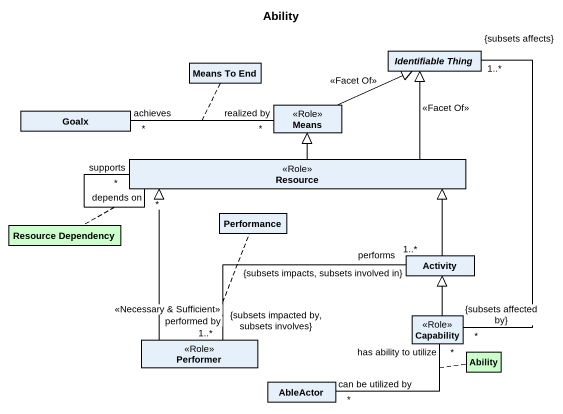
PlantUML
@startuml
title Ability
hide circle
hide empty members
class "Means To End" as Means_To_End
abstract class "Identifiable Thing" as Identifiable_Thing
class Goalx
class Means <<Role>>
class Resource <<Role>>
class "Resource Dependency" as Resource_Dependency #CCFFCC
class Performance
class Activity
class Performer <<Role>>
class Capability <<Role>>
class AbleActor
class Ability #CCFFCC
Means -right-|> Identifiable_Thing : <<Facet Of>>
Means "realized by\n*" -left- "achieves\n*" Goalx
(Means, Goalx) .. Means_To_End
Resource -up-|> Identifiable_Thing : <<Facet Of>>
Resource -up-|> Means
Resource "depends on\n*" -- "supports\n*" Resource
(Resource, Resource) .. Resource_Dependency
Activity -up-|> Resource
Performer -up-|> Resource
Performer "performed by\n<<Necessary & Sufficient>>\n1..*\n{subsets impacted by, subsets involves}" -right- "performs\n1..*\n{subsets impacts, subsets involved in}" Activity
(Performer, Activity) .. Performance
Capability "*\n{subsets affected by}" -up- "1..*\n{subsets affects}" Identifiable_Thing
Capability -up-|> Activity
Capability "has ability to utilize\n*" -left- "can be utilized by\n*" AbleActor
(Capability, AbleActor) .. Ability
@enduml
